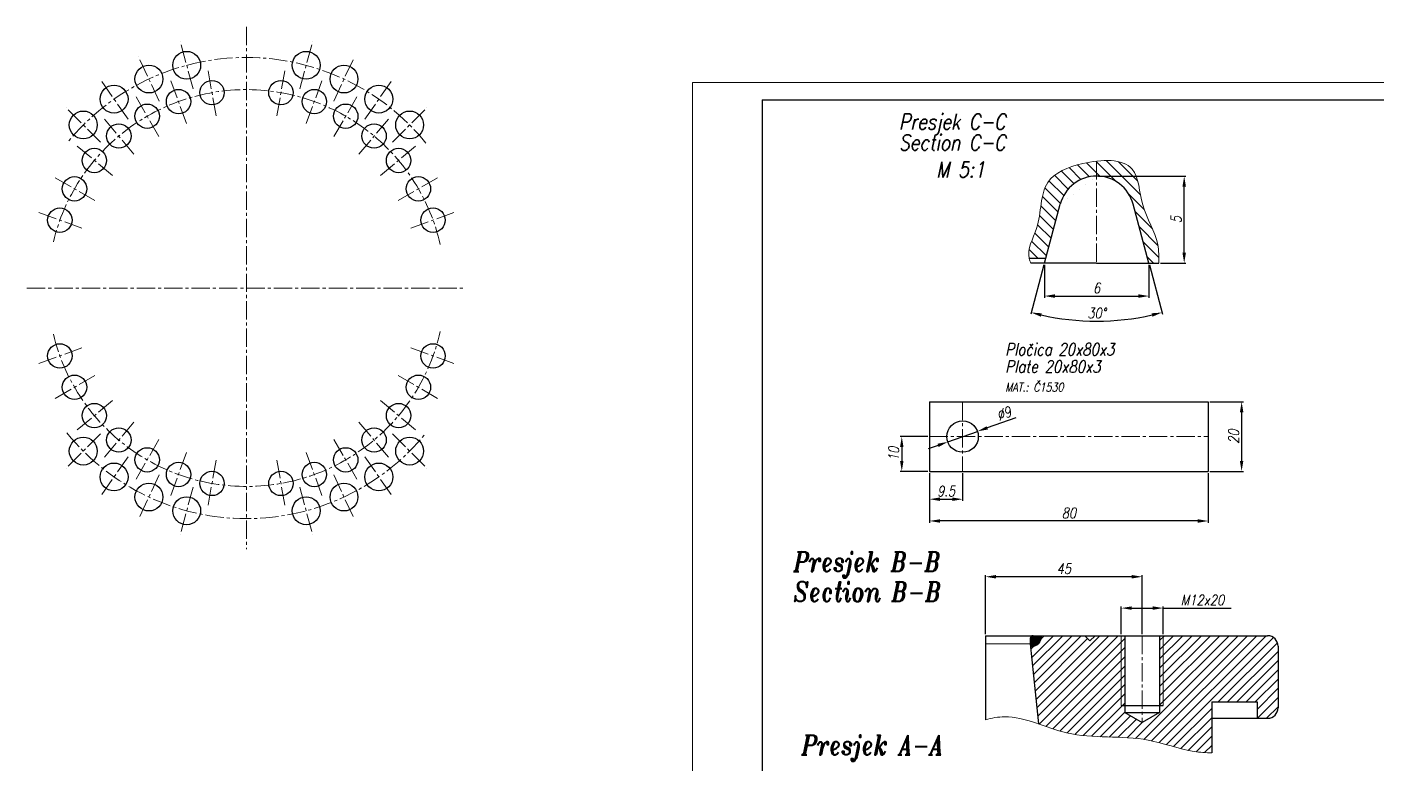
# Model space of a CAD drawing. Extents: x -192 to 556, y -94 to 522.
# Drawn here: x -179.6 to 207.7, y 311 to 522.4 of the extents above; entities that cross this region are included whole.
import ezdxf

# ---------------------------------------------------------------- set-up
doc = ezdxf.new("R2010")
doc.units = 0
doc.header["$LTSCALE"] = 7
doc.header["$MEASUREMENT"] = 0
doc.linetypes.add('CENTER2', pattern=[1.125, 0.75, -0.125, 0.125, -0.125])
doc.layers.get('0').update_dxf_attribs({"linetype": 'CONTINUOUS', "lineweight": 15})
for name, color, linetype, lineweight in [('1', 1, 'CENTER2', 15), ('3', 3, 'CONTINUOUS', 30), ('8', 252, 'CONTINUOUS', 15)]:
    doc.layers.add(name, color=color, linetype=linetype, lineweight=lineweight)
doc.styles.add('ITALICT', font='ITALICT.shx', dxfattribs={"width": 0.8, "height": 3})
doc.dimstyles.get("Standard").update_dxf_attribs({"dimtxt": 3, "dimasz": 3, "dimexe": 0.5, "dimexo": 0.5, "dimgap": 0.8, "dimtad": 1, "dimdsep": 46, "dimtxsty": 'ITALICT', "dimcen": 0.09, "dimazin": 2, "dimtfac": 1, "dimtmove": 0, "dimatfit": 3, "dimfxl": 1, "dimtolj": 1, "dimtzin": 0, "dimarcsym": 0})

# ---------------------------------------------------------------- blocks, each defined once
blk = doc.blocks.new('*D39')
at = {"color": 0, "lineweight": -2, "transparency": 16777216}
for p, q in [((112.5, 454.06), (112.5, 444.62)), ((142.5, 454.06), (142.5, 444.62)), ((115.5, 445.12), (139.5, 445.12))]:
    blk.add_line(p, q, dxfattribs=at)
at = {"color": 0, "transparency": 16777216}
for points in [[(115.5, 445.62), (115.5, 444.62), (112.5, 445.12)], [(139.5, 445.62), (139.5, 444.62), (142.5, 445.12)]]:
    blk.add_solid(points, dxfattribs=at)
at = {"color": 0, "transparency": 16777216, "insert": (127.5, 447.42), "char_height": 3, "attachment_point": 5, "style": 'ITALICT'}
blk.add_mtext('\\A1;6', dxfattribs=at)
blk = doc.blocks.new('*D40')
at = {"color": 0, "lineweight": -2, "transparency": 16777216}
for p, q in [((128, 479.56), (153.13, 479.56)), ((152.63, 457.56), (152.63, 476.56)), ((145.86, 454.56), (153.13, 454.56))]:
    blk.add_line(p, q, dxfattribs=at)
at = {"color": 0, "transparency": 16777216}
for points in [[(152.13, 476.56), (153.13, 476.56), (152.63, 479.56)], [(152.13, 457.56), (153.13, 457.56), (152.63, 454.56)]]:
    blk.add_solid(points, dxfattribs=at)
at = {"color": 0, "transparency": 16777216, "insert": (150.33, 467.06), "char_height": 3, "attachment_point": 5, "rotation": 90, "style": 'ITALICT'}
blk.add_mtext('\\A1;5', dxfattribs=at)
blk = doc.blocks.new('*D56')
at = {"color": 0, "lineweight": -2, "transparency": 16777216}
for p, q in [((112.37, 454.08), (108.57, 439.91)), ((142.62, 454.08), (146.42, 439.91))]:
    blk.add_line(p, q, dxfattribs=at)
blk.add_arc((127.5, 510.55), 72.63, 257.3668, 282.6332, dxfattribs=at)
at = {"color": 0, "transparency": 16777216}
for points in [[(111.49, 439.19), (111.73, 440.16), (108.7, 440.39)], [(143.26, 440.16), (143.5, 439.19), (146.29, 440.39)]]:
    blk.add_solid(points, dxfattribs=at)
at = {"color": 0, "transparency": 16777216, "insert": (127.5, 440.22), "char_height": 3, "attachment_point": 5, "style": 'ITALICT'}
blk.add_mtext('\\A1;30°', dxfattribs=at)
blk = doc.blocks.new('*D61')
at = {"color": 0, "lineweight": -2, "transparency": 16777216}
for p, q in [((104.31, 410.17), (96.1, 407.25)), ((84.79, 403.23), (93.27, 406.25)), ((81.97, 402.22), (79.14, 401.22))]:
    blk.add_line(p, q, dxfattribs=at)
at = {"color": 0, "transparency": 16777216}
for points in [[(95.93, 407.72), (96.27, 406.78), (93.27, 406.25)], [(81.8, 402.7), (82.13, 401.75), (84.79, 403.23)]]:
    blk.add_solid(points, dxfattribs=at)
at = {"color": 0, "transparency": 16777216, "insert": (100.85, 411.38), "char_height": 3, "attachment_point": 5, "rotation": 19.5748, "style": 'ITALICT'}
blk.add_mtext('\\A1;∅9', dxfattribs=at)
blk = doc.blocks.new('*D62')
at = {"color": 0, "lineweight": -2, "transparency": 16777216}
for p, q in [((79.53, 394.24), (79.53, 386.26)), ((89.03, 394.24), (89.03, 386.26)), ((82.53, 386.76), (86.03, 386.76))]:
    blk.add_line(p, q, dxfattribs=at)
at = {"color": 0, "transparency": 16777216}
for points in [[(82.53, 387.26), (82.53, 386.26), (79.53, 386.76)], [(86.03, 387.26), (86.03, 386.26), (89.03, 386.76)]]:
    blk.add_solid(points, dxfattribs=at)
at = {"color": 0, "transparency": 16777216, "insert": (84.28, 389.06), "char_height": 3, "attachment_point": 5, "style": 'ITALICT'}
blk.add_mtext('\\A1;9.5', dxfattribs=at)
blk = doc.blocks.new('*D63')
at = {"color": 0, "lineweight": -2, "transparency": 16777216}
for p, q in [((79.53, 394.24), (79.53, 380)), ((159.53, 394.24), (159.53, 380)), ((156.53, 380.5), (82.53, 380.5))]:
    blk.add_line(p, q, dxfattribs=at)
at = {"color": 0, "transparency": 16777216}
for points in [[(82.53, 381), (82.53, 380), (79.53, 380.5)], [(156.53, 381), (156.53, 380), (159.53, 380.5)]]:
    blk.add_solid(points, dxfattribs=at)
at = {"color": 0, "transparency": 16777216, "insert": (119.53, 382.8), "char_height": 3, "attachment_point": 5, "style": 'ITALICT'}
blk.add_mtext('\\A1;80', dxfattribs=at)
blk = doc.blocks.new('*D64')
at = {"color": 0, "lineweight": -2, "transparency": 16777216}
for p, q in [((79.03, 404.74), (71.06, 404.74)), ((71.56, 401.74), (71.56, 397.74)), ((79.03, 394.74), (71.06, 394.74))]:
    blk.add_line(p, q, dxfattribs=at)
at = {"color": 0, "transparency": 16777216}
for points in [[(71.06, 401.74), (72.06, 401.74), (71.56, 404.74)], [(71.06, 397.74), (72.06, 397.74), (71.56, 394.74)]]:
    blk.add_solid(points, dxfattribs=at)
at = {"color": 0, "transparency": 16777216, "insert": (69.26, 399.74), "char_height": 3, "attachment_point": 5, "rotation": 90, "style": 'ITALICT'}
blk.add_mtext('\\A1;10', dxfattribs=at)
blk = doc.blocks.new('*D65')
at = {"color": 0, "lineweight": -2, "transparency": 16777216}
for p, q in [((160.03, 414.74), (169.61, 414.74)), ((169.11, 411.74), (169.11, 397.74)), ((160.03, 394.74), (169.61, 394.74))]:
    blk.add_line(p, q, dxfattribs=at)
at = {"color": 0, "transparency": 16777216}
for points in [[(168.61, 411.74), (169.61, 411.74), (169.11, 414.74)], [(168.61, 397.74), (169.61, 397.74), (169.11, 394.74)]]:
    blk.add_solid(points, dxfattribs=at)
at = {"color": 0, "transparency": 16777216, "insert": (166.81, 404.74), "char_height": 3, "attachment_point": 5, "rotation": 90, "style": 'ITALICT'}
blk.add_mtext('\\A1;20', dxfattribs=at)
blk = doc.blocks.new('*D83')
at = {"color": 0, "lineweight": -2, "transparency": 16777216}
for p, q in [((95.58, 348.03), (95.58, 364.98)), ((137.58, 364.48), (98.58, 364.48)), ((140.58, 348.03), (140.58, 364.98))]:
    blk.add_line(p, q, dxfattribs=at)
at = {"color": 0, "transparency": 16777216}
for points in [[(98.58, 364.98), (98.58, 363.98), (95.58, 364.48)], [(137.58, 364.98), (137.58, 363.98), (140.58, 364.48)]]:
    blk.add_solid(points, dxfattribs=at)
at = {"color": 0, "transparency": 16777216, "insert": (118.08, 366.78), "char_height": 3, "attachment_point": 5, "style": 'ITALICT'}
blk.add_mtext('\\A1;45', dxfattribs=at)
blk = doc.blocks.new('*D84')
at = {"color": 0, "lineweight": -2, "transparency": 16777216}
for p, q in [((134.58, 348.03), (134.58, 355.98)), ((137.58, 355.48), (143.58, 355.48)), ((146.58, 348.03), (146.58, 355.98)), ((146.58, 355.48), (166.15, 355.48))]:
    blk.add_line(p, q, dxfattribs=at)
at = {"color": 0, "transparency": 16777216}
for points in [[(137.58, 355.98), (137.58, 354.98), (134.58, 355.48)], [(143.58, 355.98), (143.58, 354.98), (146.58, 355.48)]]:
    blk.add_solid(points, dxfattribs=at)
at = {"color": 0, "transparency": 16777216, "insert": (157.87, 357.78), "char_height": 3, "attachment_point": 5, "style": 'ITALICT'}
blk.add_mtext('\\A1;M12x20', dxfattribs=at)

msp = doc.modelspace()

# ---------------------------------------------------------------- hatches: boundary and pattern name
msp.add_hatch(color=256).paths.add_polyline_path([(108.4305, 345.2324), (108.5272, 344.3012, 0.45103825), (111.6557, 347.5324), (109.2305, 347.5324, 0.41421356), (108.4305, 346.7324)])
at = {"layer": '8'}
h = msp.add_hatch(dxfattribs=at)
h.set_pattern_fill('ANSI31', color=256, scale=18, angle=90, style=0)
h.set_pattern_definition([(135, (-46.4074, -80.6916), (-1.59099, -1.59099), [])])
edge = h.paths.add_edge_path()
edge.add_spline(control_points=[(145.3575, 454.565), (145.3563, 456.3812), (145.3525, 462.3384), (139.7626, 470.1165), (139.6193, 483.5658), (131.652, 484.3512), (127.4955, 483.8692)], knot_values=[38.78344488, 38.78344488, 38.78344488, 38.78344488, 44.13728275, 56.34364077, 67.06481971, 77.84529561, 77.84529561, 77.84529561, 77.84529561], degree=3, periodic=0)
edge.add_line((127.4955, 483.8692), (127.4955, 479.565))
edge.add_arc((127.4955, 468.7466), 10.8184, 15, 90, ccw=False)
edge.add_line((137.9453, 471.5466), (142.4955, 454.565))
edge.add_line((142.4955, 454.565), (145.3575, 454.565))
edge = h.paths.add_edge_path()
edge.add_spline(control_points=[(127.4955, 483.8692), (126.176, 483.7162), (120.361, 482.6658), (110.7696, 478.7193), (112.0546, 465.7982), (107.4068, 458.6745), (108.1474, 455.865)], knot_values=[1.38110516, 1.38110516, 1.38110516, 1.38110516, 4.80349175, 16.27908698, 29.83644979, 38.78344488, 38.78344488, 38.78344488, 38.78344488], degree=3, periodic=0)
edge.add_line((108.1474, 455.865), (112.8438, 455.865))
edge.add_line((112.8438, 455.865), (117.0457, 471.5466))
edge.add_arc((127.4955, 468.7466), 10.8184, 90, 165, ccw=False)
edge.add_line((127.4955, 479.565), (127.4955, 483.8692))
h = msp.add_hatch(dxfattribs=at)
h.set_pattern_fill('ANSI31', color=256, scale=15)
h.set_pattern_definition([(45, (10.7555, 9.8152), (-1.325825, 1.325825), [])])
edge = h.paths.add_edge_path()
edge.add_line((135.5805, 327.5324), (134.5805, 327.5324))
edge.add_line((134.5805, 327.5324), (134.5805, 347.5324))
edge.add_line((134.5805, 347.5324), (127.0805, 347.5324))
edge.add_line((127.0805, 347.5324), (125.5805, 346.0324))
edge.add_line((125.5805, 346.0324), (124.0805, 347.5324))
edge.add_line((124.0805, 347.5324), (111.6557, 347.5324))
edge.add_arc((108.6648, 347.2981), 3, -92.629142, 4.479641, ccw=False)
edge.add_line((108.5272, 344.3012), (110.8203, 322.2204))
edge.add_spline(control_points=[(110.8203, 322.2204), (113.485, 321.3054), (123.7564, 317.4093), (139.2685, 319.6679), (152.6674, 314.3631), (158.8446, 313.9123), (160.5305, 313.8774)], knot_values=[20.58751759, 20.58751759, 20.58751759, 20.58751759, 28.87204863, 52.37372684, 65.99363569, 71.05994369, 71.05994369, 71.05994369, 71.05994369], degree=3, periodic=0)
edge.add_line((160.5305, 313.8774), (160.5305, 328.5324))
edge.add_line((160.5305, 328.5324), (173.5305, 328.5324))
edge.add_line((173.5305, 328.5324), (173.5305, 323.8324))
edge.add_line((173.5305, 323.8324), (176.5805, 323.8324))
edge.add_arc((176.5805, 326.8324), 3, 270, 360)
edge.add_line((179.5805, 326.8324), (179.5805, 344.5324))
edge.add_arc((176.5805, 344.5324), 3, 0, 90)
edge.add_line((176.5805, 347.5324), (146.5805, 347.5324))
edge.add_line((146.5805, 347.5324), (146.5805, 327.5324))
edge.add_line((146.5805, 327.5324), (145.5805, 327.5324))
edge.add_line((145.5805, 327.5324), (145.5805, 325.5324))
edge.add_line((145.5805, 325.5324), (140.5805, 322.6457))
edge.add_line((140.5805, 322.6457), (135.5805, 325.5324))
edge.add_line((135.5805, 325.5324), (135.5805, 327.5324))
h.paths.add_polyline_path([(135.5805, 347.5324), (134.5805, 347.5324), (134.5805, 327.5324), (135.5805, 327.5324)], flags=17)
h.paths.add_polyline_path([(146.5805, 347.5324), (145.5805, 347.5324), (145.5805, 327.5324), (146.5805, 327.5324)], flags=17)

# ---------------------------------------------------------------- linework, layer by layer
for p, q in [((11.4997, 506.465), (11.4997, -94.1371)), ((11.4997, 506.465), (431.4997, 506.465)), ((134.5805, 347.5324), (134.5805, 327.5324)), ((146.5805, 347.5324), (146.5805, 327.5324))]:
    msp.add_line(p, q)
msp.add_arc((108.6648, 347.2981), 3, 267.370858, 4.479641)
msp.add_spline([(108.6137, 454.565), (108.1474, 455.865), (110.2333, 464.5654), (113.4435, 477.7373), (123.5462, 483.18), (137.6614, 481.6045), (140.7259, 471.3306), (145.0317, 459.9089), (145.3575, 454.565)], degree=3)
msp.add_open_spline([(95.5805, 323.4158), (97.4047, 323.8976), (105.2087, 325.3465), (120.2898, 316.9045), (139.2685, 319.6679), (152.6674, 314.3631), (158.8446, 313.9123), (160.5305, 313.8774)], degree=3, knots=[4.83527741, 4.83527741, 4.83527741, 4.83527741, 10.44017737, 28.87204863, 52.37372684, 65.99363569, 71.05994369, 71.05994369, 71.05994369, 71.05994369])
at = {"layer": '1'}
for p, q in [((-116.5554, 522.4207), (-116.5554, 372.4207)), ((-131.8905, 504.6518), (-135.5139, 518.1748)), ((-101.2204, 504.6518), (-97.5969, 518.1748)), ((-141.5956, 501.1194), (-147.5122, 513.8078)), ((-91.5153, 501.1194), (-85.7272, 513.5321)), ((-150.5398, 495.9555), (-158.5699, 507.4236)), ((-133.7419, 494.6403), (-138.3592, 507.3261)), ((-125.2813, 496.9073), (-127.6255, 510.2022)), ((-107.8296, 496.9073), (-105.4854, 510.2022)), ((-99.3689, 494.6403), (-94.7516, 507.3261)), ((-82.571, 495.9555), (-74.541, 507.4236)), ((-141.6804, 490.9385), (-148.4304, 502.6298)), ((-91.4304, 490.9385), (-84.6804, 502.6298)), ((-158.4515, 489.3168), (-168.351, 499.2163)), ((-148.8555, 485.9144), (-157.5331, 496.256)), ((-84.2554, 485.9144), (-75.5777, 496.256)), ((-74.6594, 489.3168), (-64.7599, 499.2163)), ((-155.0492, 479.7208), (-165.3908, 488.3984)), ((-78.0617, 479.7208), (-67.7201, 488.3984)), ((127.4955, 483.8692), (127.4955, 454.565)), ((-160.0732, 472.5457), (-171.7645, 479.2957)), ((-73.0377, 472.5457), (-61.3463, 479.2957)), ((-163.775, 464.6072), (-176.4608, 469.2245)), ((-69.3359, 464.6072), (-56.65, 469.2245)), ((-179.5554, 447.4207), (-53.5554, 447.4207)), ((-163.775, 430.2342), (-176.4608, 425.6169)), ((-69.3359, 430.2342), (-56.65, 425.6169)), ((-160.0732, 422.2957), (-171.7645, 415.5457)), ((-73.0377, 422.2957), (-61.3463, 415.5457)), ((-155.0492, 415.1206), (-165.3908, 406.443)), ((-78.0617, 415.1206), (-67.7201, 406.443)), ((89.032, 414.7375), (89.032, 394.7375)), ((-148.8555, 408.927), (-157.5331, 398.5854)), ((-84.2554, 408.927), (-75.5777, 398.5854)), ((-158.4515, 405.5246), (-168.351, 395.6251)), ((-141.6804, 403.9029), (-148.4304, 392.2116)), ((-91.4304, 403.9029), (-84.6804, 392.2116)), ((-74.6594, 405.5246), (-64.7599, 395.6251)), ((79.532, 404.7375), (159.532, 404.7375)), ((-150.5398, 398.8859), (-158.5699, 387.4178)), ((-133.7419, 400.2012), (-138.3592, 387.5153)), ((-99.3689, 400.2012), (-94.7516, 387.5153)), ((-82.571, 398.8859), (-74.541, 387.4178)), ((-125.2813, 397.9341), (-127.6255, 384.6392)), ((-107.8296, 397.9341), (-105.4854, 384.6392)), ((-141.5956, 393.722), (-147.5122, 381.0337)), ((-91.5153, 393.722), (-85.7272, 381.3093)), ((-131.8905, 390.1896), (-135.5139, 376.6666)), ((-101.2204, 390.1896), (-97.5969, 376.6666)), ((140.5805, 347.5324), (140.5805, 322.6457))]:
    msp.add_line(p, q, dxfattribs=at)
for radius, start, end in [(66.25, 38.943287, 141.056713), (57, 12.670261, 166.537272), (57, 193.462728, 347.329739), (66.25, 218.943287, 321.056713)]:
    msp.add_arc((-116.5554, 447.4207), radius, start, end, dxfattribs=at)
at = {"layer": '3'}
for p, q in [((31.4997, 501.465), (31.4997, -89.1371)), ((31.4997, 501.465), (426.4997, 501.465)), ((112.4955, 454.565), (117.0457, 471.5466)), ((142.4955, 454.565), (137.9453, 471.5466)), ((112.8438, 455.865), (108.1474, 455.865)), ((127.4955, 454.565), (108.6137, 454.565)), ((127.4955, 454.565), (145.3575, 454.565)), ((79.532, 414.7375), (159.532, 414.7375)), ((79.532, 414.7375), (79.532, 394.7375)), ((159.532, 414.7375), (159.532, 394.7375)), ((79.532, 394.7375), (159.532, 394.7375)), ((95.5805, 347.5324), (95.5805, 323.4158)), ((95.5805, 347.5324), (176.5805, 347.5324)), ((108.4305, 346.7324), (108.4305, 345.2324)), ((108.4305, 345.2324), (110.8203, 322.2204)), ((125.5805, 346.0324), (124.0805, 347.5324)), ((125.5805, 346.0324), (127.0805, 347.5324)), ((135.5805, 347.5324), (135.5805, 325.5324)), ((145.5805, 347.5324), (145.5805, 325.5324)), ((179.5805, 344.5324), (179.5805, 326.8324)), ((134.5805, 327.5324), (146.5805, 327.5324)), ((135.5805, 325.5324), (145.5805, 325.5324)), ((135.5805, 325.5324), (140.5805, 322.6457)), ((145.5805, 325.5324), (140.5805, 322.6457)), ((160.5305, 328.5324), (160.5305, 313.8774)), ((160.5305, 328.5324), (173.5305, 328.5324)), ((173.5305, 328.5324), (173.5305, 323.8324)), ((160.5305, 323.8324), (176.5805, 323.8324))]:
    msp.add_line(p, q, dxfattribs=at)
for centre, radius in [((-133.7022, 511.4133), 4), ((-99.4087, 511.4133), 4), ((-144.5539, 507.4636), 4), ((-88.557, 507.4636), 4), ((-154.5549, 501.6895), 4), ((-136.0506, 500.9832), 3.5), ((-126.4534, 503.5548), 3.5), ((-106.6575, 503.5548), 3.5), ((-97.0603, 500.9832), 3.5), ((-78.556, 501.6895), 4), ((-145.0554, 496.7842), 3.5), ((-88.0554, 496.7842), 3.5), ((-163.4013, 494.2665), 4), ((-69.7096, 494.2665), 4), ((-153.1943, 491.0852), 3.5), ((-79.9165, 491.0852), 3.5), ((-160.22, 484.0596), 3.5), ((-72.8909, 484.0596), 3.5), ((-165.9189, 475.9207), 3.5), ((-67.192, 475.9207), 3.5), ((-170.1179, 466.9159), 3.5), ((-62.993, 466.9159), 3.5), ((-170.1179, 427.9256), 3.5), ((-62.993, 427.9256), 3.5), ((-165.9189, 418.9207), 3.5), ((-67.192, 418.9207), 3.5), ((-160.22, 410.7818), 3.5), ((-72.8909, 410.7818), 3.5), ((-153.1943, 403.7562), 3.5), ((-79.9165, 403.7562), 3.5), ((89.032, 404.7375), 4.5), ((-163.4013, 400.5749), 4), ((-69.7096, 400.5749), 4), ((-145.0554, 398.0573), 3.5), ((-88.0554, 398.0573), 3.5), ((-154.5549, 393.1519), 4), ((-136.0506, 393.8582), 3.5), ((-97.0603, 393.8582), 3.5), ((-78.556, 393.1519), 4), ((-144.5539, 387.3778), 4), ((-126.4534, 391.2867), 3.5), ((-106.6575, 391.2867), 3.5), ((-88.557, 387.3778), 4), ((-133.7022, 383.4281), 4), ((-99.4087, 383.4281), 4)]:
    msp.add_circle(centre, radius, dxfattribs=at)
for centre, radius, start, end in [((127.4955, 468.7466), 10.8184, 15, 165), ((109.2305, 346.7324), 0.8, 90, 180), ((176.5805, 344.5324), 3, 0, 90), ((176.5805, 326.8324), 3, 270, 0)]:
    msp.add_arc(centre, radius, start, end, dxfattribs=at)
at = {"layer": '8'}
msp.add_line((108.4305, 345.2324), (95.5805, 345.2324), dxfattribs=at)

# ---------------------------------------------------------------- texts
at = {"style": 'ITALICT', "width": 0.8}
for s, height, p in [('Presjek C-C', 4.5, (70.76, 492.9638)), ('M 5:1', 4.5, (81.5178, 479.2184)), ('Pločica 20x80x3', 3.5, (101.2664, 428.0493)), ('MAT.: Č1530', 2.5, (101.2664, 417.6564)), ('Presjek B-B', 5.625, (40.4664, 365.9889)), ('Presjek A-A', 5.625, (42.8059, 313.3261))]:
    msp.add_text(s, height=height, dxfattribs=at).set_placement(p)
at = {"layer": '8', "style": 'ITALICT', "width": 0.8}
for s, height, p in [('Section C-C', 4.5, (70.76, 486.9712)), ('Plate 20x80x3', 3.5, (101.2664, 423.1253)), ('Section B-B', 5.625, (40.4664, 357.3694))]:
    msp.add_text(s, height=height, dxfattribs=at).set_placement(p)

# ---------------------------------------------------------------- dimensions: what is measured, and where the dimension line sits
dim = msp.add_linear_dim(base=(152.629, 479.565), p1=(145.3575, 454.565), p2=(127.4955, 479.565), angle=90, dimstyle='Standard', override={"dimlfac": 0.2})
dim.commit()
dim.dimension.update_dxf_attribs({"geometry": '*D40', "text_midpoint": (150.329, 467.065)})
dim = msp.add_angular_dim_2l(base=(121.1653, 438.1915), line1=((112.4955, 454.565), (117.0457, 471.5466)), line2=((142.4955, 454.565), (137.9453, 471.5466)), dimstyle='Standard')
dim.commit()
dim.dimension.update_dxf_attribs({"geometry": '*D56', "text_midpoint": (127.4955, 440.2152)})
dim = msp.add_linear_dim(base=(142.4955, 445.1164), p1=(112.4955, 454.565), p2=(142.4955, 454.565), dimstyle='Standard', override={"dimlfac": 0.2})
dim.commit()
dim.dimension.update_dxf_attribs({"geometry": '*D39', "text_midpoint": (127.4955, 447.4164)})
for base, p1, p2, picture, middle in [((169.111, 394.7375), (159.532, 414.7375), (159.532, 394.7375), '*D65', (166.811, 404.7375)), ((71.5637, 394.7375), (79.532, 404.7375), (79.532, 394.7375), '*D64', (69.2637, 399.7375))]:
    dim = msp.add_linear_dim(base=base, p1=p1, p2=p2, angle=90, dimstyle='Standard')
    dim.commit()
    dim.dimension.update_dxf_attribs({"geometry": picture, "text_midpoint": middle})
dim = msp.add_diameter_dim_2p(p1=(84.792, 403.2298), p2=(93.2719, 406.2451), dimstyle='Standard')
dim.commit()
dim.dimension.update_dxf_attribs({"geometry": '*D61', "text_midpoint": (100.8465, 411.3797)})
for base, p1, p2, picture, middle in [((89.032, 386.7565), (79.532, 394.7375), (89.032, 394.7375), '*D62', (84.282, 389.0565)), ((79.532, 380.5049), (159.532, 394.7375), (79.532, 394.7375), '*D63', (119.532, 382.8049))]:
    dim = msp.add_linear_dim(base=base, p1=p1, p2=p2, dimstyle='Standard')
    dim.commit()
    dim.dimension.update_dxf_attribs({"geometry": picture, "text_midpoint": middle})
dim = msp.add_linear_dim(base=(95.5805, 364.478), p1=(140.5805, 347.5324), p2=(95.5805, 347.5324), dimstyle='Standard', override={"dimtmove": 0})
dim.commit()
dim.dimension.update_dxf_attribs({"geometry": '*D83', "text_midpoint": (118.0805, 364.478), "dimtype": 160})
dim = msp.add_linear_dim(base=(146.5805, 355.478), p1=(134.5805, 347.5324), p2=(146.5805, 347.5324), text='<>x20', dimstyle='Standard', override={"dimpost": 'M<>', "dimtmove": 0})
dim.commit()
dim.dimension.update_dxf_attribs({"geometry": '*D84', "text_midpoint": (157.8662, 357.778)})

doc.saveas('drawing.dxf')
